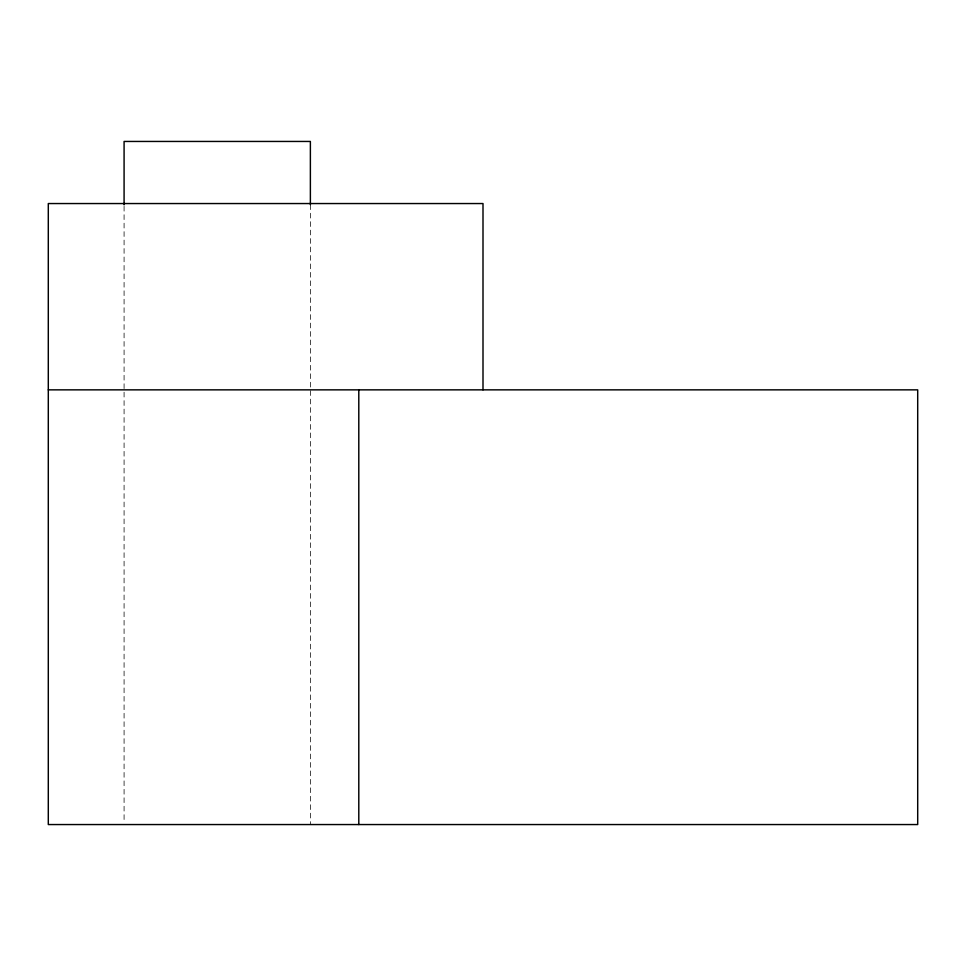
<?xml version="1.0" encoding="UTF-8"?>
<svg xmlns="http://www.w3.org/2000/svg" width="966" height="966" viewBox="0 0 966 966"><rect width="100%" height="100%" fill="white"/><g stroke="black" fill="none" stroke-linecap="round" stroke-linejoin="round"><path stroke-width="0.72" stroke-dasharray="4.83 3.62" d="M310.376 204.78L310.376 824.553M124.083 206.289L124.083 823.044"/><path stroke-width="1.45" d="M48.3 389.853L917.7 389.853L917.7 824.553L48.3 824.553L48.3 203.548L483 203.548L483 389.853M358.797 389.853L358.797 824.553M310.376 204.78L310.376 141.447L124.083 141.447L124.083 204.84"/></g></svg>
